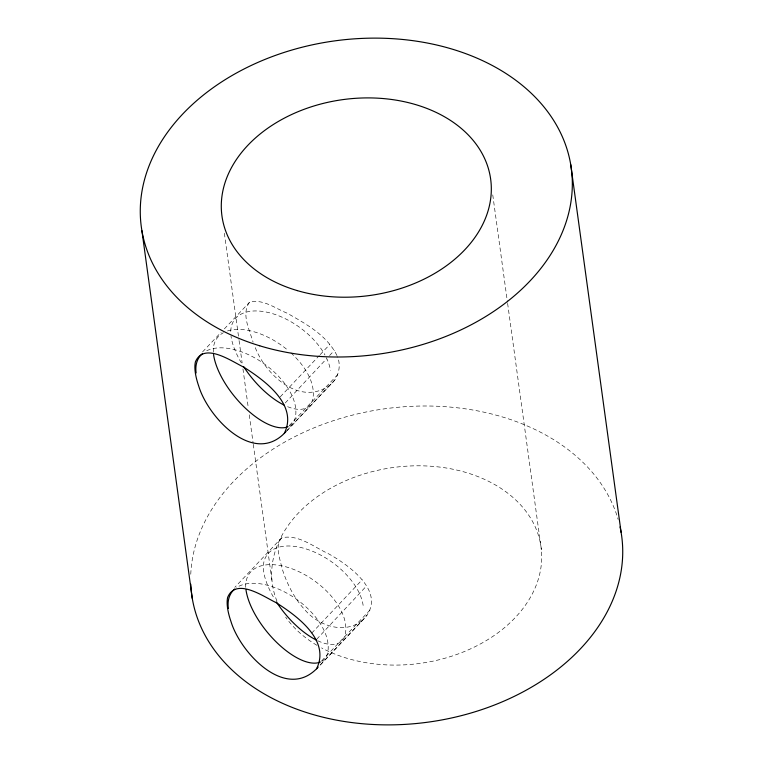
<?xml version="1.0" encoding="UTF-8"?>
<svg xmlns="http://www.w3.org/2000/svg" width="763" height="763" viewBox="0 0 763 763"><rect width="100%" height="100%" fill="white"/><g stroke="black" fill="none" stroke-linecap="round" stroke-linejoin="round"><path stroke-width="0.57" stroke-dasharray="3.81 2.86" d="M287.05 430.618L330.665 384.504C338.534 377.752 341.385 366.23 337.484 356.579M320.117 665.202L362.921 619.947C388.72 593.633 349.94 565.745 328.548 553.785C314.041 547.138 298.323 533.938 281.642 537.829L234.823 587.338M336.969 355.548C327.022 335.291 306.03 323.97 287.203 313.202C275.395 308.49 262.567 298.333 249.396 302.386C241.108 314.06 249.568 329.969 253.087 342.177M281.642 537.829C274.613 546.194 280.002 558.344 281.852 567.786C286.64 583.132 293.908 598.001 304.914 609.866C318.591 626.041 345.21 634.921 362.921 619.947M285.267 402.95L326.345 359.001M329.568 355.548L334.394 350.379M316.712 639.251L366.65 585.822M202.577 351.896L221.136 332.267M224.37 328.853L249.396 302.386M280.25 396.846L319.344 355.51M320.155 354.652L329.931 344.323M285.944 431.62L334.814 379.945M311.685 633.156L362.177 579.766M320.641 664.478L367.06 615.388M289.33 425.535L337.723 374.633M321.576 660.977L369.969 610.076M330.665 384.504C300.727 407.595 265.524 375.072 255.023 346.955M492.755 194.88L507.452 302.177M507.614 303.359L541.368 549.789M224.37 233.259L238.914 339.373M239.077 340.556L242.138 362.959M242.949 368.853L248.28 407.766M249.243 414.834L253.125 443.131M253.287 444.314L272.019 581.091M190.769 574.262A216.969 158.16 -7.8 0 1 387.747 408.405A216.969 158.16 -7.8 0 1 618.135 519.431M276.969 601.206A135.604 98.856 -7.8 0 1 412.125 465.897A135.604 98.856 -7.8 0 1 532.994 592.517A135.604 98.856 -7.8 0 1 321.538 647.892M316.922 645.298A135.604 98.856 -7.8 0 1 285.648 617.114M213.325 352.153A57.149 32.122 35.8 0 1 223.416 332.706M227.508 330.951A57.149 32.122 35.8 0 1 288.204 350.522M290.884 352.859A57.149 32.122 35.8 0 1 312.992 388.92A57.149 25.351 50.4 0 1 287.336 406.574M230.731 331.39A57.149 32.122 35.8 0 1 269.234 312.725A57.149 32.122 35.8 0 1 324.981 355.024M326.354 357.675A57.149 32.122 35.8 0 1 330.436 370.475M289.52 425.964A57.149 25.351 50.4 0 0 295.558 407.356A57.149 32.122 35.8 0 0 259.191 360.489A57.149 32.122 35.8 0 0 205.972 351.152M241.366 362.921A57.149 25.351 50.4 0 1 230.998 336.111M245.753 587.415A57.149 32.16 35.7 0 1 292.01 568.788A57.149 32.16 35.7 0 1 345.505 624.077A57.149 25.313 50.5 0 1 317.446 640.605M363.14 605.431A57.149 32.16 35.7 0 0 308.08 549.589A57.149 32.16 35.7 0 0 263.616 571.163A57.149 25.313 50.5 0 0 274.556 598.974M321.852 661.311A57.149 25.313 50.5 0 0 327.88 642.723A57.149 32.16 35.7 0 0 289.959 594.959A57.149 32.16 35.7 0 0 236.396 587.72"/><path stroke-width="1.14" d="M284.313 433.336C298.428 404.838 264.847 380.603 243.902 367.232C231.399 361.214 203.912 341.69 195.414 361.872A55.794 20.2 57.8 0 0 198.733 386.126C208.232 417.657 254.251 466.842 285.944 431.62M316.569 668.779C330.675 640.281 297.093 616.046 276.158 602.675C263.655 596.656 236.168 577.133 227.67 597.315A55.794 20.2 57.8 0 0 230.989 621.568C240.488 653.099 286.506 702.284 318.2 667.062M570.705 164.484L621.101 532.364M141.899 230.636L192.295 598.516M620.052 526.937A216.969 158.16 -7.8 0 1 427.146 722.275A216.969 158.16 -7.8 0 1 190.779 584.239M288.071 426.689A57.149 25.351 50.4 0 1 244.408 407.242A57.149 25.351 50.4 0 1 213.554 354.547M284.065 405.086A57.149 25.351 50.4 0 1 243.788 366.841M196.12 372.983A57.149 32.122 35.8 0 1 202.51 353.527M320.403 662.036A57.149 25.313 50.5 0 1 276.807 642.541A57.149 25.313 50.5 0 1 245.982 589.818M316.626 640.205A57.149 25.313 50.5 0 1 276.397 601.912M228.356 608.454A57.149 32.16 35.7 0 1 234.746 588.988M297.312 290.617A135.604 98.856 -7.8 0 0 490.981 181.909A135.604 98.856 -7.8 0 0 280.612 120.153A135.604 98.856 -7.8 0 0 297.312 290.617M259.687 345.782A216.969 158.16 -7.8 0 0 571.945 174.346A216.969 158.16 -7.8 0 0 237.283 72.561A216.969 158.16 -7.8 0 0 259.687 345.782"/></g></svg>
